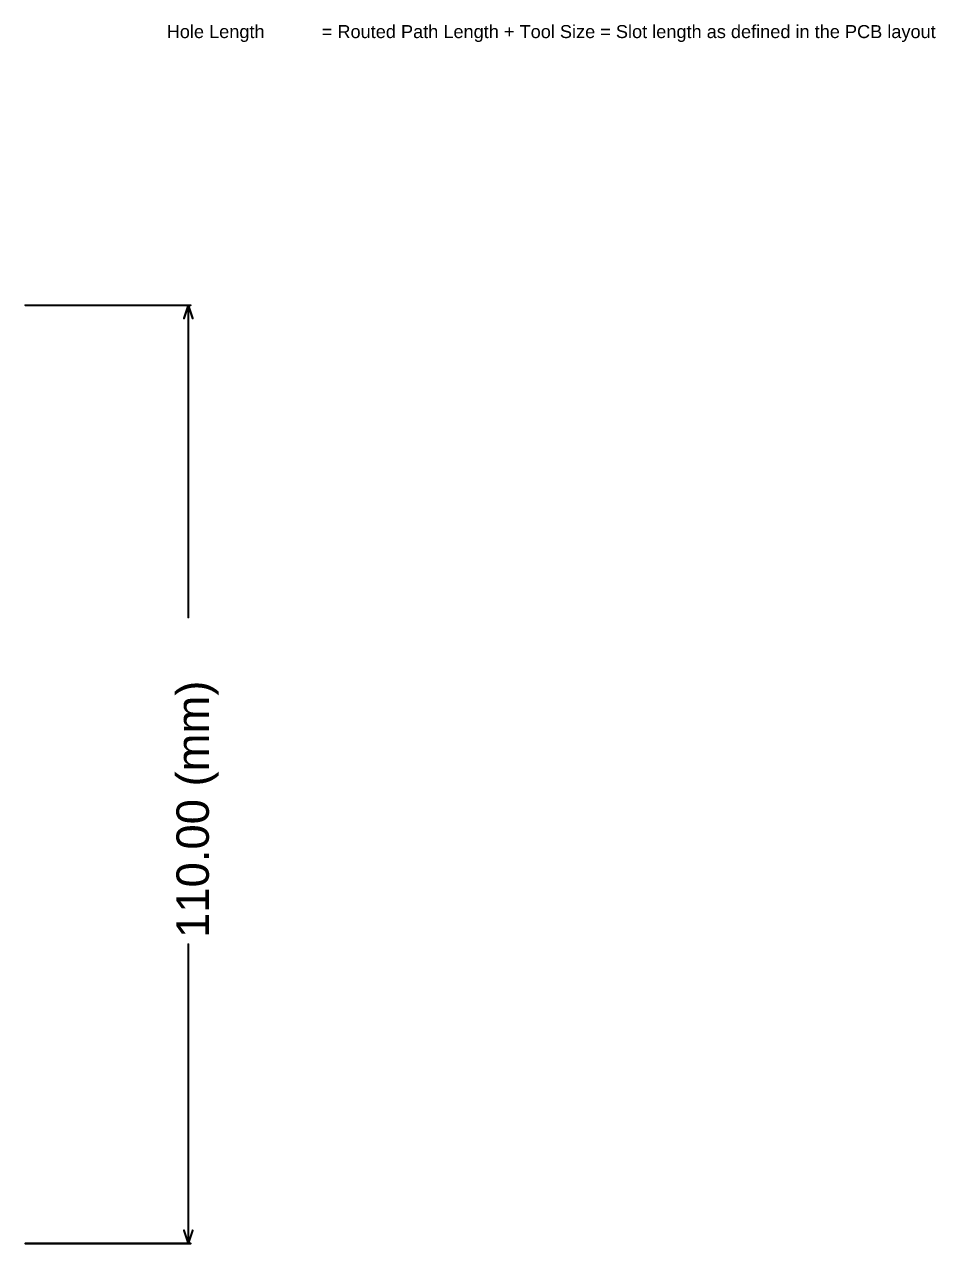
# Model space of a CAD drawing. Header units: inches. Extents: x 0 to 208, y 0 to 213.
# Drawn here: x 5.91 to 10.12, y -0.01 to 5.63 of the extents above; entities that cross this region are included whole.
import ezdxf

# ---------------------------------------------------------------- set-up
doc = ezdxf.new("R2010")
doc.units = ezdxf.units.IN
doc.header["$MEASUREMENT"] = 0
doc.layers.add('Dimensions', color=6, linetype='Continuous')
doc.layers.add('Drill Drawing', color=1, linetype='Continuous')
doc.styles.add('Arial', font='', dxfattribs={"height": 0.2})
doc.styles.get('Arial').set_extended_font_data('Arial')

msp = doc.modelspace()

# ---------------------------------------------------------------- linework, layer by layer
at = {"layer": 'Dimensions'}
for points in [[(5.918, 4.3307, 0.01, 0.01, 0), (6.68, 4.3307, 0.01, 0.01, 0)], [(6.65, 4.2707, 0.01, 0.01, 0), (6.67, 4.3307, 0.01, 0.01, 0)], [(6.67, 4.3307, 0.01, 0.01, 0), (6.69, 4.2707, 0.01, 0.01, 0)], [(6.67, 2.8901, 0.01, 0.01, 0), (6.67, 4.3307, 0.01, 0.01, 0)], [(6.67, 0, 0.01, 0.01, 0), (6.67, 1.3806, 0.01, 0.01, 0)], [(6.65, 0.06, 0.01, 0.01, 0), (6.67, 0, 0.01, 0.01, 0)], [(6.67, 0, 0.01, 0.01, 0), (6.69, 0.06, 0.01, 0.01, 0)], [(5.918, 0, 0.01, 0.01, 0), (6.68, 0, 0.01, 0.01, 0)]]:
    msp.add_lwpolyline(points, format="xyseb", dxfattribs=at)
for points in [[(5.9155, 4.3307, 0.005, 0.005, 1), (5.9205, 4.3307, 0.005, 0.005, 1)], [(6.6675, 4.3307, 0.005, 0.005, 1), (6.6725, 4.3307, 0.005, 0.005, 1)], [(6.6675, 4.3307, 0.005, 0.005, 1), (6.6725, 4.3307, 0.005, 0.005, 1)], [(6.6675, 4.3307, 0.005, 0.005, 1), (6.6725, 4.3307, 0.005, 0.005, 1)], [(6.6775, 4.3307, 0.005, 0.005, 1), (6.6825, 4.3307, 0.005, 0.005, 1)], [(6.6475, 4.2707, 0.005, 0.005, 1), (6.6525, 4.2707, 0.005, 0.005, 1)], [(6.6875, 4.2707, 0.005, 0.005, 1), (6.6925, 4.2707, 0.005, 0.005, 1)], [(6.6675, 2.8901, 0.005, 0.005, 1), (6.6725, 2.8901, 0.005, 0.005, 1)], [(6.6675, 1.3806, 0.005, 0.005, 1), (6.6725, 1.3806, 0.005, 0.005, 1)], [(6.6475, 0.06, 0.005, 0.005, 1), (6.6525, 0.06, 0.005, 0.005, 1)], [(6.6875, 0.06, 0.005, 0.005, 1), (6.6925, 0.06, 0.005, 0.005, 1)], [(5.9155, 0, 0.005, 0.005, 1), (5.9205, 0, 0.005, 0.005, 1)], [(6.6675, 0, 0.005, 0.005, 1), (6.6725, 0, 0.005, 0.005, 1)], [(6.6675, 0, 0.005, 0.005, 1), (6.6725, 0, 0.005, 0.005, 1)], [(6.6675, 0, 0.005, 0.005, 1), (6.6725, 0, 0.005, 0.005, 1)], [(6.6775, 0, 0.005, 0.005, 1), (6.6825, 0, 0.005, 0.005, 1)]]:
    msp.add_lwpolyline(points, format="xyseb", close=True, dxfattribs=at)

# ---------------------------------------------------------------- texts
at = {"layer": 'Dimensions', "style": 'Arial'}
msp.add_text('110.00 (mm)', height=0.15, rotation=90, dxfattribs=at).set_placement((6.765, 1.4106))
at = {"layer": 'Drill Drawing', "style": 'Arial'}
for s, p in [('Hole Length', (6.5702, 5.564)), (' = Routed Path Length + Tool Size = Slot length as defined in the PCB layout', (7.263, 5.564))]:
    msp.add_text(s, height=0.06, dxfattribs=at).set_placement(p)

doc.saveas('drawing.dxf')
